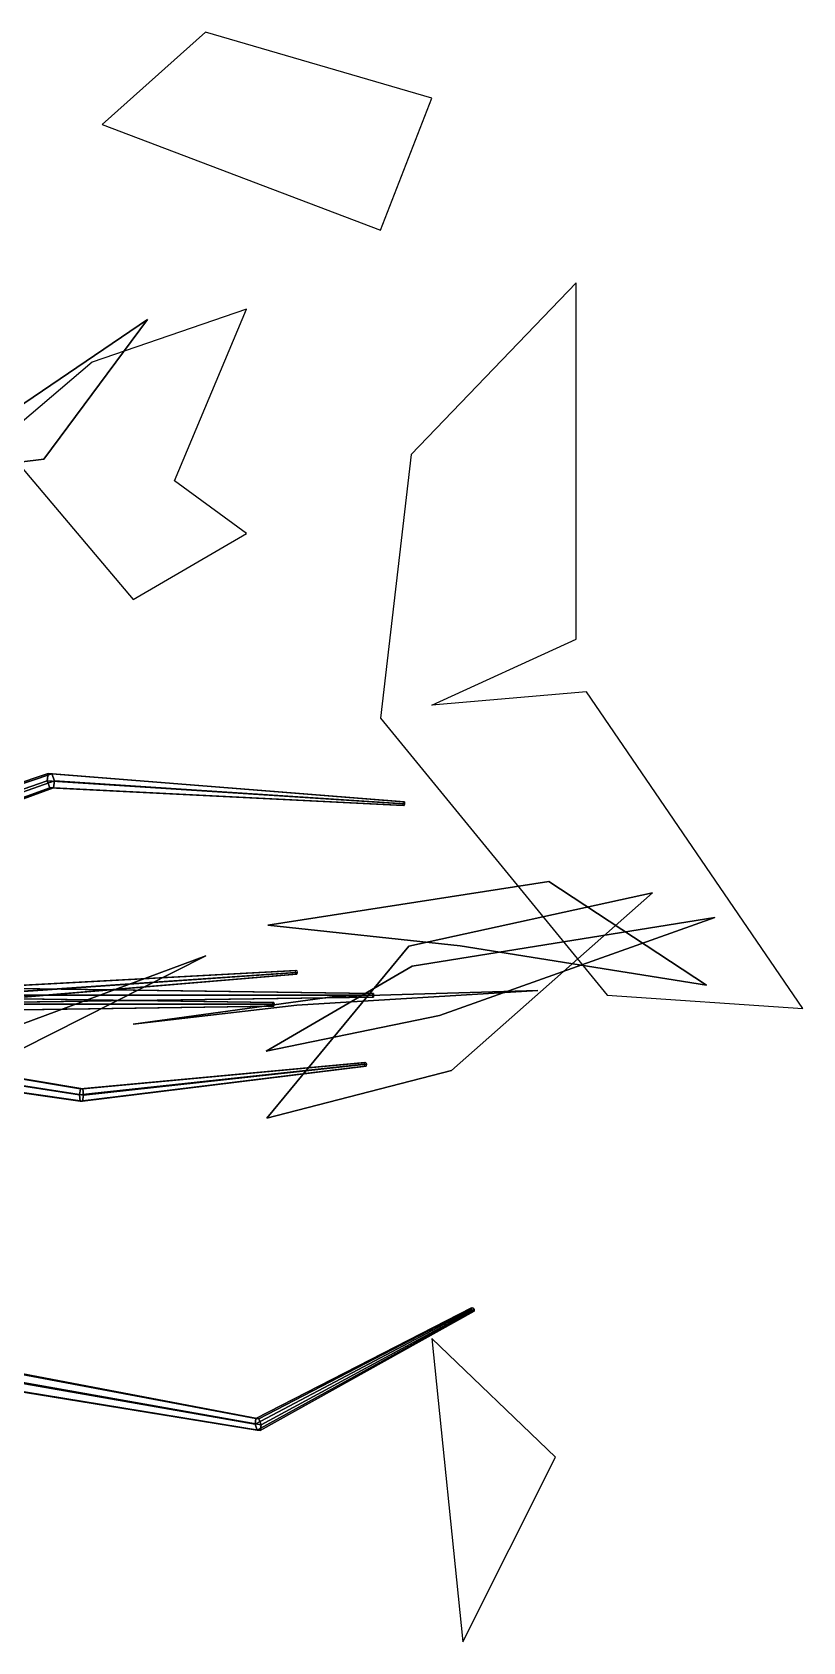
# Model space of a CAD drawing. Extents: x -4.17 to 3.96, y -4.63 to 4.19.
# Drawn here: x 2.22 to 3.964, y -1.465 to 2.182 of the extents above; entities that cross this region are included whole.
import ezdxf

# ---------------------------------------------------------------- set-up
doc = ezdxf.new("R2010")
doc.units = 0
doc.header["$MEASUREMENT"] = 0
for name, color, linetype in [('2D_PLAN', 7, 'CONTINUOUS'), ('BARK_DEC3', 35, 'CONTINUOUS'), ('LEAVES_DEC3', 64, 'CONTINUOUS')]:
    doc.layers.add(name, color=color, linetype=linetype)

msp = doc.modelspace()

# ---------------------------------------------------------------- linework, layer by layer
at = {"layer": '2D_PLAN'}
for p, q in [((2.6116, 2.1822), (2.3783, 1.9729)), ((3.1245, 2.0327), (2.6116, 2.1822)), ((3.0079, 1.7338), (3.1245, 2.0327)), ((2.3783, 1.9729), (3.0079, 1.7338)), ((3.4509, 1.6142), (3.0778, 1.2256)), ((3.4509, 0.8072), (3.4509, 1.6142)), ((2.7048, 1.5545), (2.3551, 1.4349)), ((2.5416, 1.1659), (2.7048, 1.5545)), ((2.3551, 1.4349), (2.1452, 1.2555)), ((2.1452, 1.2555), (2.4483, 0.8968)), ((3.0778, 1.2256), (3.0079, 0.6278)), ((2.7048, 1.0462), (2.5416, 1.1659)), ((2.4483, 0.8968), (2.7048, 1.0462)), ((3.1245, 0.6576), (3.4509, 0.8072)), ((3.4743, 0.6875), (3.1245, 0.6576)), ((3.9639, -0.0299), (3.4743, 0.6875)), ((3.0079, 0.6278), (3.5209, 0)), ((3.5209, 0), (3.9639, -0.0299)), ((3.1245, -0.7772), (3.1945, -1.4647)), ((3.4043, -1.0462), (3.1245, -0.7772)), ((3.1945, -1.4647), (3.4043, -1.0462))]:
    msp.add_line(p, q, dxfattribs=at)
at = {"layer": 'BARK_DEC3'}
for points in [[(2.2535, 0.4863, 5.2523), (2.2559, 0.5023, 5.2434), (1.6068, 0.2843, 4.8455), (1.6057, 0.2611, 4.8614)], [(2.2594, 0.4703, 5.2447), (2.2535, 0.4863, 5.2523), (1.6057, 0.2611, 4.8614), (1.6178, 0.2372, 4.8524)], [(2.2559, 0.5023, 5.2434), (2.2641, 0.5022, 5.2269), (1.62, 0.2838, 4.8205), (1.6068, 0.2843, 4.8455)], [(2.2641, 0.5022, 5.2269), (2.2699, 0.4861, 5.2194), (1.6322, 0.2599, 4.8114), (1.62, 0.2838, 4.8205)], [(2.2699, 0.4861, 5.2194), (2.2675, 0.4703, 5.2283), (1.6311, 0.2366, 4.8273), (1.6322, 0.2599, 4.8114)], [(3.059, 0.4341, 5.553), (3.0602, 0.4385, 5.5508), (2.2559, 0.5023, 5.2434), (2.2535, 0.4863, 5.2523)], [(3.0597, 0.4298, 5.5506), (3.059, 0.4341, 5.553), (2.2535, 0.4863, 5.2523), (2.2594, 0.4703, 5.2447)], [(3.0602, 0.4385, 5.5508), (3.062, 0.4385, 5.5462), (2.2641, 0.5022, 5.2269), (2.2559, 0.5023, 5.2434)], [(3.062, 0.4385, 5.5462), (3.0627, 0.4341, 5.5437), (2.2699, 0.4861, 5.2194), (2.2641, 0.5022, 5.2269)], [(3.0627, 0.4341, 5.5437), (3.0615, 0.4298, 5.546), (2.2675, 0.4703, 5.2283), (2.2699, 0.4861, 5.2194)], [(2.2675, 0.4703, 5.2283), (2.2594, 0.4703, 5.2447), (1.6178, 0.2372, 4.8524), (1.6311, 0.2366, 4.8273)], [(3.0615, 0.4298, 5.546), (3.0597, 0.4298, 5.5506), (2.2594, 0.4703, 5.2447), (2.2675, 0.4703, 5.2283)], [(2.8157, 0.0521, 7.3242), (2.8164, 0.0564, 7.3218), (1.8062, 0.0017, 6.8958), (1.8013, -0.0174, 6.9057)], [(2.8169, 0.0478, 7.3221), (2.8157, 0.0521, 7.3242), (1.8013, -0.0174, 6.9057), (1.8051, -0.0365, 6.8954)], [(2.8189, 0.0478, 7.3175), (2.8169, 0.0478, 7.3221), (1.8051, -0.0365, 6.8954), (1.8138, -0.0365, 6.8752)], [(2.8164, 0.0564, 7.3218), (2.8184, 0.0564, 7.3173), (1.8149, 0.0017, 6.8757), (1.8062, 0.0017, 6.8958)], [(2.8196, 0.0521, 7.3151), (2.8189, 0.0478, 7.3175), (1.8138, -0.0365, 6.8752), (1.8187, -0.0174, 6.8653)], [(2.8184, 0.0564, 7.3173), (2.8196, 0.0521, 7.3151), (1.8187, -0.0174, 6.8653), (1.8149, 0.0017, 6.8757)], [(2.7638, -0.0203, 8.5573), (2.7647, -0.0159, 8.5549), (1.4066, 0.0034, 8.0621), (1.4027, -0.0203, 8.0752)], [(2.7647, -0.0159, 8.5549), (2.7664, -0.0159, 8.5503), (1.4144, 0.0034, 8.0359), (1.4066, 0.0034, 8.0621)], [(2.7664, -0.0159, 8.5503), (2.7673, -0.0203, 8.5479), (1.4182, -0.0203, 8.0227), (1.4144, 0.0034, 8.0359)], [(2.9903, 0, 6.1263), (2.9909, 0.0043, 6.1239), (2.0673, 0.0169, 5.9397), (2.064, 0, 5.949)], [(2.9909, -0.0043, 6.1239), (2.9903, 0, 6.1263), (2.064, 0, 5.949), (2.0673, -0.0169, 5.9397)], [(2.9909, 0.0043, 6.1239), (2.9919, 0.0043, 6.119), (2.0739, 0.0169, 5.9212), (2.0673, 0.0169, 5.9397)], [(2.9919, 0.0043, 6.119), (2.9924, 0, 6.1166), (2.0772, 0, 5.9119), (2.0739, 0.0169, 5.9212)], [(2.9924, 0, 6.1166), (2.9919, -0.0043, 6.119), (2.0739, -0.0169, 5.9212), (2.0772, 0, 5.9119)], [(2.7647, -0.0246, 8.5549), (2.7638, -0.0203, 8.5573), (1.4027, -0.0203, 8.0752), (1.4066, -0.0439, 8.0621)], [(2.7664, -0.0246, 8.5503), (2.7647, -0.0246, 8.5549), (1.4066, -0.0439, 8.0621), (1.4144, -0.0439, 8.0359)], [(2.7673, -0.0203, 8.5479), (2.7664, -0.0246, 8.5503), (1.4144, -0.0439, 8.0359), (1.4182, -0.0203, 8.0227)], [(2.9919, -0.0043, 6.119), (2.9909, -0.0043, 6.1239), (2.0673, -0.0169, 5.9397), (2.0739, -0.0169, 5.9212)], [(2.3265, -0.2256, 3.3235), (2.3292, -0.2119, 3.316), (1.5486, -0.0812, 3.1653), (1.5427, -0.1039, 3.1777)], [(2.3285, -0.2395, 3.3157), (2.3265, -0.2256, 3.3235), (1.5427, -0.1039, 3.1777), (1.5435, -0.1269, 3.1643)], [(2.3292, -0.2119, 3.316), (2.3339, -0.212, 3.3008), (1.5554, -0.0815, 3.1396), (1.5486, -0.0812, 3.1653)], [(2.336, -0.2259, 3.293), (2.3333, -0.2397, 3.3005), (1.5503, -0.1271, 3.1386), (1.5562, -0.1044, 3.1263)], [(2.3339, -0.212, 3.3008), (2.336, -0.2259, 3.293), (1.5562, -0.1044, 3.1263), (1.5554, -0.0815, 3.1396)], [(2.3333, -0.2397, 3.3005), (2.3285, -0.2395, 3.3157), (1.5435, -0.1269, 3.1643), (1.5503, -0.1271, 3.1386)], [(2.972, -0.1563, 3.5907), (2.9726, -0.152, 3.5882), (2.3292, -0.2119, 3.316), (2.3265, -0.2256, 3.3235)], [(2.9734, -0.1606, 3.5886), (2.972, -0.1563, 3.5907), (2.3265, -0.2256, 3.3235), (2.3285, -0.2395, 3.3157)], [(2.9754, -0.1606, 3.584), (2.9734, -0.1606, 3.5886), (2.3285, -0.2395, 3.3157), (2.3333, -0.2397, 3.3005)], [(2.9726, -0.152, 3.5882), (2.9746, -0.152, 3.5836), (2.3339, -0.212, 3.3008), (2.3292, -0.2119, 3.316)], [(2.976, -0.1563, 3.5815), (2.9754, -0.1606, 3.584), (2.3333, -0.2397, 3.3005), (2.336, -0.2259, 3.293)], [(2.9746, -0.152, 3.5836), (2.976, -0.1563, 3.5815), (2.336, -0.2259, 3.293), (2.3339, -0.212, 3.3008)], [(3.2145, -0.712, 5.1358), (3.2144, -0.708, 5.1328), (2.7259, -0.9589, 4.8247), (2.724, -0.9718, 4.8322)], [(3.2174, -0.7159, 5.1347), (3.2145, -0.712, 5.1358), (2.724, -0.9718, 4.8322), (2.7289, -0.9854, 4.8266)], [(3.2144, -0.708, 5.1328), (3.2171, -0.708, 5.1286), (2.7327, -0.9596, 4.8115), (2.7259, -0.9589, 4.8247)], [(3.2201, -0.7159, 5.1305), (3.2174, -0.7159, 5.1347), (2.7289, -0.9854, 4.8266), (2.7357, -0.9861, 4.8134)], [(3.2171, -0.708, 5.1286), (3.2199, -0.712, 5.1274), (2.7376, -0.9731, 4.8058), (2.7327, -0.9596, 4.8115)], [(3.2199, -0.712, 5.1274), (3.2201, -0.7159, 5.1305), (2.7357, -0.9861, 4.8134), (2.7376, -0.9731, 4.8058)], [(2.724, -0.9718, 4.8322), (2.7259, -0.9589, 4.8247), (1.8438, -0.7923, 4.4864), (1.8314, -0.8156, 4.4967)], [(2.7259, -0.9589, 4.8247), (2.7327, -0.9596, 4.8115), (1.8572, -0.7929, 4.4616), (1.8438, -0.7923, 4.4864)], [(2.7327, -0.9596, 4.8115), (2.7376, -0.9731, 4.8058), (1.8582, -0.8167, 4.4469), (1.8572, -0.7929, 4.4616)], [(2.7289, -0.9854, 4.8266), (2.724, -0.9718, 4.8322), (1.8314, -0.8156, 4.4967), (1.8323, -0.8395, 4.4819)], [(2.7376, -0.9731, 4.8058), (2.7357, -0.9861, 4.8134), (1.8457, -0.8401, 4.4571), (1.8582, -0.8167, 4.4469)], [(2.7357, -0.9861, 4.8134), (2.7289, -0.9854, 4.8266), (1.8323, -0.8395, 4.4819), (1.8457, -0.8401, 4.4571)]]:
    msp.add_3dface(points, dxfattribs=at)
at = {"layer": 'LEAVES_DEC3'}
for points in [[(1.7805, 1.1571, 4.8254), (1.9032, 1.1395, 4.8438), (2.4809, 1.5315, 4.5752), (2.2456, 1.2151, 5.1171)], [(1.7805, 1.1571, 4.8254), (2.2456, 1.2151, 5.1171), (2.4809, 1.5315, 4.5752), (1.9032, 1.1395, 4.8438)], [(2.7528, 0.1591, 6.6487), (3.3889, 0.2576, 6.4612), (3.7459, 0.0231, 6.758), (3.1882, 0.1121, 6.7048)], [(2.7528, 0.1591, 6.6487), (3.1882, 0.1121, 6.7048), (3.7459, 0.0231, 6.758), (3.3889, 0.2576, 6.4612)], [(2.7509, -0.2786, 5.8014), (3.1684, -0.1705, 5.7722), (3.6239, 0.2319, 5.9893), (3.072, 0.1114, 6.0084)], [(2.7509, -0.2786, 5.8014), (3.072, 0.1114, 6.0084), (3.6239, 0.2319, 5.9893), (3.1684, -0.1705, 5.7722)], [(2.7491, -0.1265, 8.0899), (3.1413, -0.0459, 7.7707), (3.7647, 0.1761, 7.8121), (3.08, 0.0659, 8.1026)], [(2.7491, -0.1265, 8.0899), (3.08, 0.0659, 8.1026), (3.7647, 0.1761, 7.8121), (3.1413, -0.0459, 7.7707)], [(1.6249, -0.2143, 9.5639), (1.9904, -0.1418, 9.2565), (2.6124, 0.0893, 9.6325), (2.0569, -0.1911, 9.7499)], [(1.6249, -0.2143, 9.5639), (2.0569, -0.1911, 9.7499), (2.6124, 0.0893, 9.6325), (1.9904, -0.1418, 9.2565)], [(2.4478, -0.0654, 3.1074), (2.8189, -0.022, 3.1118), (3.3641, 0.0109, 3.4396), (2.9042, -0.0025, 3.5088)], [(2.4478, -0.0654, 3.1074), (2.9042, -0.0025, 3.5088), (3.3641, 0.0109, 3.4396), (2.8189, -0.022, 3.1118)]]:
    msp.add_3dface(points, dxfattribs=at)

doc.saveas('drawing.dxf')
